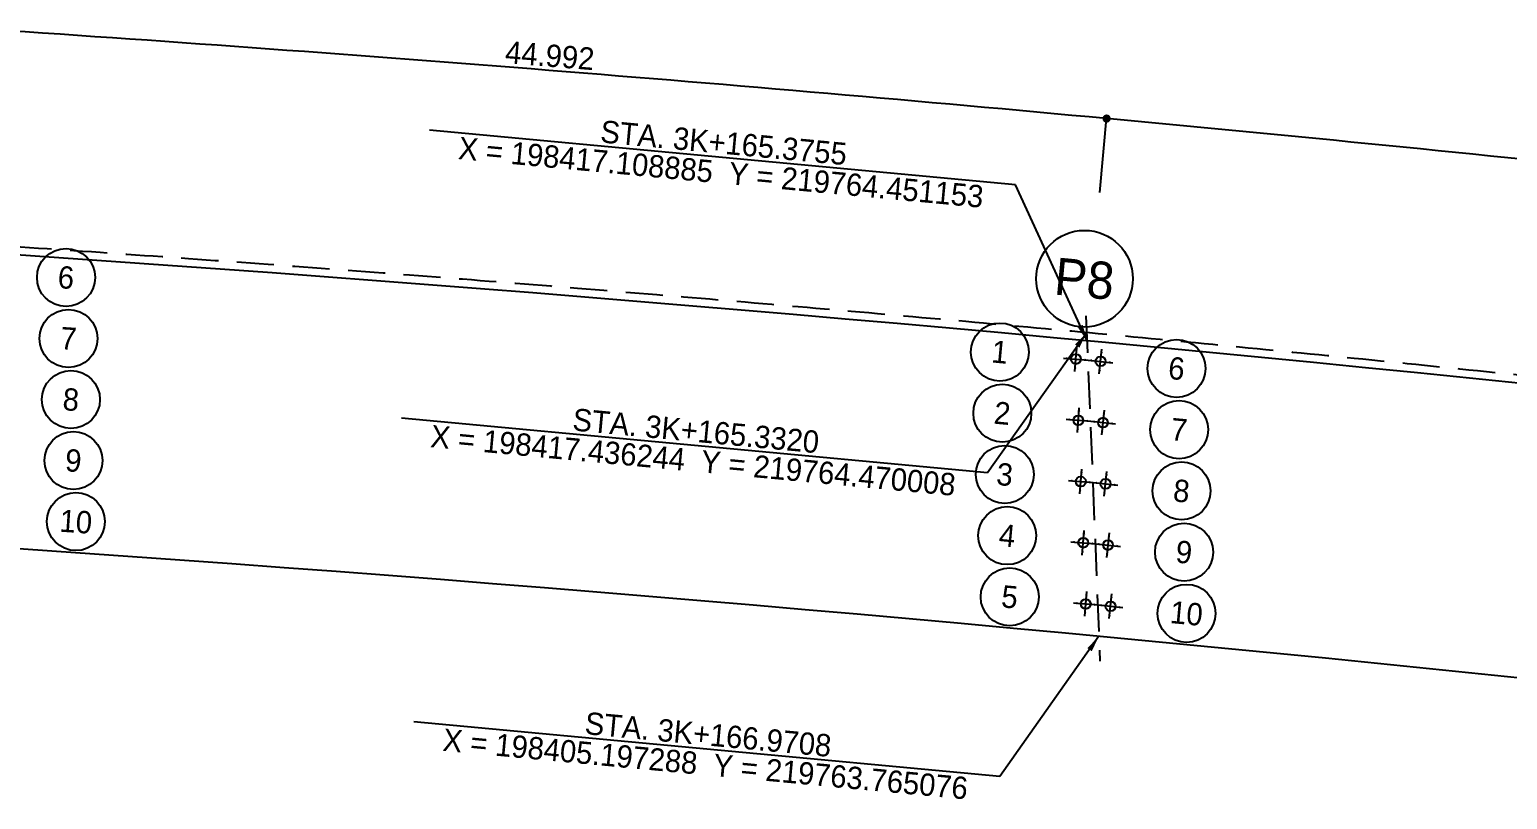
# Model space of a CAD drawing. Header units: feet. Extents: x 0 to 252300, y 0 to 178200.
# Drawn here: x 124993 to 184667, y 43429 to 74485 of the extents above; entities that cross this region are included whole.
import ezdxf
from ezdxf.enums import TextEntityAlignment as Align

# ---------------------------------------------------------------- set-up
doc = ezdxf.new("R2010")
doc.units = ezdxf.units.FT
doc.header["$LTSCALE"] = 3000
doc.header["$MEASUREMENT"] = 0
doc.linetypes.add('A-DASHD01', pattern=[0.75, 0.5, -0.25])
for name, color, linetype in [('CS-CNTL', 1, 'A-DASHD01'), ('CS-CONC-LEAN', 3, 'CONTINUOUS'), ('CS-CONC-MAJR', 4, 'CONTINUOUS'), ('CS-DIML', 1, 'CONTINUOUS'), ('CS-DIMT', 3, 'CONTINUOUS'), ('CS-MISC', 3, 'CONTINUOUS'), ('CS-SYMB', 3, 'CONTINUOUS'), ('CZ-TEX2', 3, 'CONTINUOUS')]:
    doc.layers.add(name, color=color, linetype=linetype)
doc.styles.add('A_STANDARD', font='')
doc.styles.get('A_STANDARD').set_extended_font_data('Dotum')

# ---------------------------------------------------------------- blocks, each defined once
blk = doc.blocks.new('CXDIMDT2')
at = {"layer": 'CS-MISC', "const_width": 0.5}
blk.add_lwpolyline([(0.25, 0, 1), (-0.25, 0, 1)], format="xyb", close=True, dxfattribs=at)

msp = doc.modelspace()

# ---------------------------------------------------------------- linework, layer by layer
at = {"layer": 'CS-CNTL'}
msp.add_line((167650, 62938), (168214, 49000), dxfattribs=at)
at = {"layer": 'CS-CNTL', "linetype": 'A-DASHD01'}
msp.add_line((167650, 62938), (168214, 49000), dxfattribs=at)
msp.add_line((167650, 62938), (168214, 49000), dxfattribs=at)
at = {"layer": 'CS-CNTL'}
msp.add_arc((10295, -1630442), 1700000, 83.067986, 89.243089, dxfattribs=at)
msp.add_arc((10295, -1630442), 1700000, 83.067986, 89.243089, dxfattribs=at)
msp.add_arc((10295, -1630442), 1700000, 83.067986, 89.243089, dxfattribs=at)
at = {"layer": 'CS-CONC-LEAN'}
for p, q in [((167202, 60694), (167282, 61691)), ((168185, 60603), (168291, 61597)), ((166743, 61232), (167740, 61153)), ((167741, 61153), (168735, 61047)), ((167301, 58225), (167381, 59221)), ((168285, 58133), (168391, 59127)), ((166843, 58763), (167840, 58683)), ((167841, 58683), (168836, 58577)), ((167400, 55755), (167480, 56752)), ((166942, 56293), (167939, 56213)), ((167942, 56213), (168936, 56107)), ((168386, 55663), (168492, 56657)), ((167041, 53823), (168038, 53743)), ((167500, 53285), (167580, 54282)), ((168042, 53743), (169037, 53636)), ((168486, 53192), (168593, 54187)), ((167140, 51353), (168137, 51273)), ((167599, 50815), (167679, 51812)), ((168587, 50722), (168693, 51716)), ((168143, 51273), (169137, 51166))]:
    msp.add_line(p, q, dxfattribs=at)
for centre in [(167242, 61193), (168238, 61100), (167341, 58723), (168338, 58630), (167440, 56253), (168439, 56160), (167540, 53783), (168539, 53690), (167639, 51313), (168640, 51219)]:
    msp.add_circle(centre, 200, dxfattribs=at)
for points in [[(167282, 61691), (167220, 61546), (167282, 61691), (167320, 61538)], [(168291, 61597), (168225, 61453), (168291, 61597), (168325, 61443)], [(166743, 61232), (166889, 61171), (166743, 61232), (166897, 61270)], [(167740, 61153), (167587, 61115), (167740, 61153), (167595, 61215)], [(167741, 61153), (167885, 61087), (167741, 61153), (167895, 61187)], [(168735, 61047), (168581, 61013), (168735, 61047), (168591, 61113)], [(167202, 60694), (167164, 60848), (167202, 60694), (167264, 60840)], [(168185, 60603), (168151, 60757), (168185, 60603), (168251, 60747)], [(167381, 59221), (167319, 59076), (167381, 59221), (167419, 59068)], [(168391, 59127), (168326, 58983), (168391, 59127), (168425, 58973)], [(166843, 58763), (166988, 58701), (166843, 58763), (166996, 58801)], [(167840, 58683), (167686, 58645), (167840, 58683), (167694, 58745)], [(167841, 58683), (167985, 58617), (167841, 58683), (167996, 58717)], [(168836, 58577), (168681, 58543), (168836, 58577), (168692, 58643)], [(167301, 58225), (167263, 58378), (167301, 58225), (167363, 58370)], [(168285, 58133), (168252, 58287), (168285, 58133), (168351, 58277)], [(167480, 56752), (167418, 56606), (167480, 56752), (167518, 56598)], [(166942, 56293), (167087, 56231), (166942, 56293), (167095, 56331)], [(167939, 56213), (167785, 56175), (167939, 56213), (167793, 56275)], [(167942, 56213), (168086, 56147), (167942, 56213), (168096, 56247)], [(168492, 56657), (168426, 56513), (168492, 56657), (168526, 56503)], [(168936, 56107), (168782, 56073), (168936, 56107), (168792, 56172)], [(167400, 55755), (167363, 55908), (167400, 55755), (167462, 55900)], [(168386, 55663), (168352, 55817), (168386, 55663), (168451, 55806)], [(167041, 53823), (167187, 53761), (167041, 53823), (167195, 53861)], [(167580, 54282), (167518, 54136), (167580, 54282), (167617, 54128)], [(168038, 53743), (167884, 53705), (168038, 53743), (167892, 53805)], [(168042, 53743), (168186, 53677), (168042, 53743), (168197, 53777)], [(168593, 54187), (168527, 54043), (168593, 54187), (168626, 54032)], [(167500, 53285), (167462, 53438), (167500, 53285), (167561, 53430)], [(168486, 53192), (168452, 53347), (168486, 53192), (168552, 53336)], [(169037, 53636), (168882, 53603), (169037, 53636), (168893, 53702)], [(167140, 51353), (167286, 51292), (167140, 51353), (167294, 51391)], [(167679, 51812), (167617, 51666), (167679, 51812), (167717, 51658)], [(168137, 51273), (167984, 51235), (168137, 51273), (167992, 51335)], [(168693, 51716), (168628, 51573), (168693, 51716), (168727, 51562)], [(167599, 50815), (167561, 50968), (167599, 50815), (167661, 50960)], [(168143, 51273), (168287, 51207), (168143, 51273), (168297, 51306)], [(168587, 50722), (168553, 50877), (168587, 50722), (168652, 50866)], [(169137, 51166), (168983, 51132), (169137, 51166), (168993, 51232)]]:
    msp.add_solid(points, dxfattribs=at)
at = {"layer": 'CS-CONC-MAJR'}
for radius, start, end in [(1699675, 83.167332, 87.720369), (1687850, 83.102678, 87.688222)]:
    msp.add_arc((10295, -1630442), radius, start, end, dxfattribs=at)
at = {"layer": 'CS-DIML'}
for p, q in [((168203, 67908), (168495, 71044)), ((164797, 68224), (141139, 70424)), ((167691, 61929), (164797, 68224)), ((167678, 62257), (163673, 56604)), ((163673, 56604), (140015, 58803)), ((168173, 50008), (164168, 44354)), ((164168, 44354), (140510, 46554))]:
    msp.add_line(p, q, dxfattribs=at)
for start, end in [(84.688041, 86.204424), (83.169096, 84.688041)]:
    msp.add_arc((10295, -1630442), 1708675, start, end, dxfattribs=at)
for points in [[(167678, 62257), (167207, 61782), (167678, 62257), (167386, 61655)], [(167691, 61929), (167515, 62575), (167691, 61929), (167315, 62483)], [(168173, 50008), (167702, 49533), (168173, 50008), (167881, 49406)]]:
    msp.add_solid(points, dxfattribs=at)
at = {"layer": 'CS-SYMB'}
for centre in [(126466, 64485), (126565, 62023), (164173, 61478), (171307, 60815), (126665, 59561), (164272, 59008), (171408, 58345), (126765, 57099), (164371, 56539), (171508, 55874), (126865, 54636), (164470, 54069), (171609, 53404), (164570, 51599), (171709, 50934)]:
    msp.add_circle(centre, 1170, dxfattribs=at)
at = {"layer": 'CZ-TEX2'}
msp.add_circle((167590, 64436), 1950, dxfattribs=at)

# ---------------------------------------------------------------- block references
at = {"layer": 'CS-SYMB', "xscale": 330.0000000000001, "yscale": 330.0000000000001, "zscale": 330.0000000000001, "rotation": 5.611486999999999}
msp.add_blockref('CXDIMDT2', (168481, 70895), dxfattribs=at)
msp.add_blockref('CXDIMDT2', (168481, 70895), dxfattribs=at)

# ---------------------------------------------------------------- texts
at = {"layer": 'CS-DIMT', "style": 'A_STANDARD'}
for s, rotation, p in [('44.992', 355.44623, (145966, 72989)), ('STA. 3K+165.3755', 354.68804, (152982, 69474)), ('STA. 3K+165.3320', 354.68804, (151858, 57853)), ('STA. 3K+166.9708', 354.68804, (152353, 45603))]:
    msp.add_text(s, height=900, rotation=rotation, dxfattribs=at).set_placement(p, align=Align.CENTER)
for s, p in [('X = 198417.108885  Y = 219764.451153', (152954, 69175)), ('X = 198417.436244  Y = 219764.470008', (151830, 57554)), ('X = 198405.197288  Y = 219763.765076', (152325, 45305))]:
    msp.add_text(s, height=900, rotation=354.68804, dxfattribs=at).set_placement(p, align=Align.TOP_CENTER)
at = {"layer": 'CS-SYMB', "style": 'A_STANDARD'}
for s, rotation, p in [('6', 356.20442, (126436, 64036)), ('7', 356.20442, (126536, 61574)), ('1', 354.68804, (164131, 61030)), ('6', 354.68804, (171265, 60367)), ('8', 356.20442, (126636, 59112)), ('2', 354.68804, (164230, 58560)), ('7', 354.68804, (171366, 57897)), ('9', 356.20442, (126735, 56650)), ('3', 354.68804, (164329, 56090)), ('8', 354.68804, (171466, 55426)), ('10', 356.20442, (126835, 54187)), ('4', 354.68804, (164429, 53621)), ('9', 354.68804, (171567, 52956)), ('5', 354.68804, (164528, 51151)), ('10', 354.68804, (171668, 50486))]:
    msp.add_text(s, height=900, rotation=rotation, dxfattribs=at).set_placement(p, align=Align.CENTER)
at = {"layer": 'CZ-TEX2', "style": 'A_STANDARD'}
msp.add_text('P8', height=1500, rotation=354.68804, dxfattribs=at).set_placement((167520, 63689), align=Align.CENTER)

doc.saveas('drawing.dxf')
